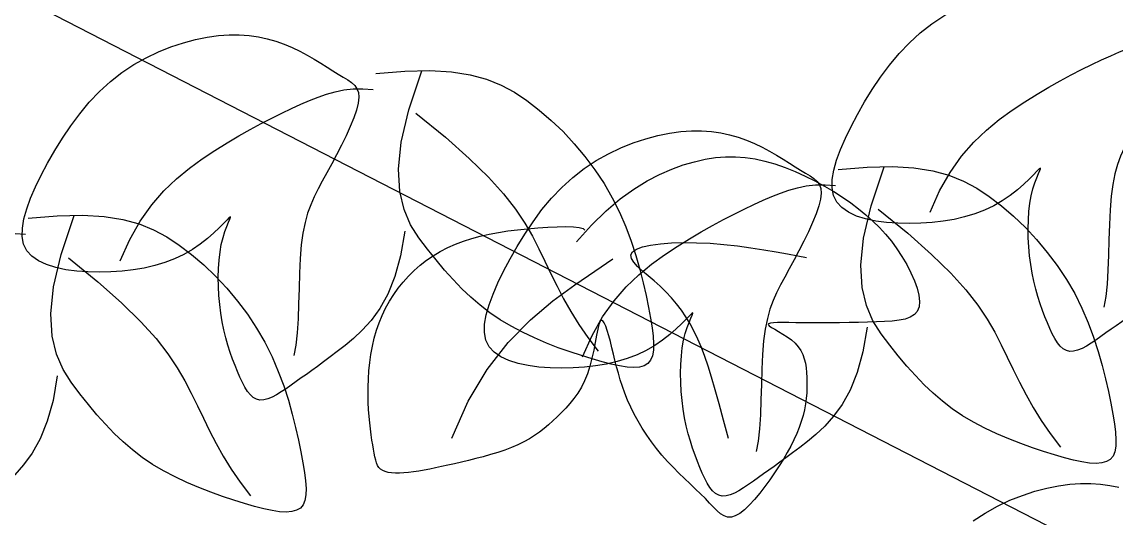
# Model space of a CAD drawing. Extents: x 941299 to 942979, y 2579300 to 2579597.
# Drawn here: x 942789.431 to 942791.653, y 2579508.436 to 2579509.444 of the extents above; entities that cross this region are included whole.
import ezdxf

# ---------------------------------------------------------------- set-up
doc = ezdxf.new("R2010")
doc.units = 0
doc.layers.get('0').update_dxf_attribs({"linetype": 'CONTINUOUS'})
doc.layers.add('LH', color=94, linetype='CONTINUOUS')
doc.layers.add('尺寸标注', color=2, linetype='CONTINUOUS')

# ---------------------------------------------------------------- blocks, each defined once
blk = doc.blocks.new('15')
at = {"layer": 'LH', "color": 38}
for p, q in [((-0.366, 1.7427), (-0.3492, 1.7482)), ((-0.3492, 1.7482), (-0.3328, 1.7525)), ((-0.3328, 1.7525), (-0.3169, 1.7557)), ((-0.3169, 1.7557), (-0.3018, 1.7578)), ((-0.3018, 1.7578), (-0.2873, 1.7588)), ((-0.2873, 1.7588), (-0.2735, 1.7588)), ((-0.2735, 1.7588), (-0.2603, 1.7579)), ((-0.2603, 1.7579), (-0.2477, 1.7562)), ((-0.2477, 1.7562), (-0.2356, 1.7536)), ((-0.2356, 1.7536), (-0.224, 1.7503)), ((-0.224, 1.7503), (-0.2128, 1.7464)), ((-0.3997, 1.7279), (-0.3829, 1.736)), ((-0.3829, 1.736), (-0.366, 1.7427)), ((-0.2128, 1.7464), (-0.202, 1.7418)), ((-0.202, 1.7418), (-0.1916, 1.7368)), ((-0.1916, 1.7368), (-0.1817, 1.7315)), ((-0.4325, 1.7079), (-0.4163, 1.7186)), ((-0.4163, 1.7186), (-0.3997, 1.7279)), ((-0.1817, 1.7315), (-0.1722, 1.726)), ((-0.1722, 1.726), (-0.1632, 1.7206)), ((-0.1632, 1.7206), (-0.1547, 1.7152)), ((-0.448, 1.6958), (-0.4325, 1.7079)), ((-0.1547, 1.7152), (-0.1468, 1.7102)), ((-0.1468, 1.7102), (-0.1395, 1.7057)), ((-0.1395, 1.7057), (-0.1327, 1.7016)), ((-0.0889, 1.7066), (-0.0494, 1.7098)), ((-0.0494, 1.7098), (-0.0154, 1.7104)), ((-0.0442, 1.6574), (-0.0265, 1.7101)), ((-0.0154, 1.7104), (0.0139, 1.7087)), ((0.0139, 1.7087), (0.0392, 1.7048)), ((0.0392, 1.7048), (0.0613, 1.6988)), ((-0.4627, 1.6823), (-0.448, 1.6958)), ((-0.1327, 1.7016), (-0.1267, 1.698)), ((-0.1267, 1.698), (-0.1215, 1.6943)), ((-0.1215, 1.6943), (-0.1173, 1.6904)), ((-0.1173, 1.6904), (-0.1142, 1.6859)), ((0.0613, 1.6988), (0.0809, 1.6908)), ((0.0809, 1.6908), (0.0988, 1.6812)), ((-0.4765, 1.6677), (-0.4627, 1.6823)), ((-0.1784, 1.67), (-0.1668, 1.6746)), ((-0.1668, 1.6746), (-0.1553, 1.6786)), ((-0.1553, 1.6786), (-0.1438, 1.6818)), ((-0.1438, 1.6818), (-0.1319, 1.6842)), ((-0.1319, 1.6842), (-0.1195, 1.6856)), ((-0.1195, 1.6856), (-0.1064, 1.6859)), ((-0.1142, 1.6859), (-0.1122, 1.6807)), ((-0.1116, 1.6743), (-0.1125, 1.6665)), ((-0.1122, 1.6807), (-0.1116, 1.6743)), ((-0.1064, 1.6859), (-0.0923, 1.685)), ((0.0988, 1.6812), (0.1158, 1.6699)), ((-0.4895, 1.6521), (-0.4765, 1.6677)), ((-0.2159, 1.6529), (-0.2028, 1.6591)), ((-0.2028, 1.6591), (-0.1903, 1.6648)), ((-0.1903, 1.6648), (-0.1784, 1.67)), ((-0.1125, 1.6665), (-0.1149, 1.6571)), ((0.1158, 1.6699), (0.1325, 1.6571)), ((-0.5017, 1.6358), (-0.4895, 1.6521)), ((-0.2438, 1.6389), (-0.2296, 1.6462)), ((-0.2296, 1.6462), (-0.2159, 1.6529)), ((-0.1186, 1.6464), (-0.1233, 1.6347)), ((-0.1149, 1.6571), (-0.1186, 1.6464)), ((-0.0543, 1.6134), (-0.0442, 1.6574)), ((-0.0344, 1.6528), (0.0054, 1.6203)), ((0.1325, 1.6571), (0.1488, 1.6431)), ((-0.5129, 1.619), (-0.5017, 1.6358)), ((-0.274, 1.6221), (-0.2586, 1.6308)), ((-0.2586, 1.6308), (-0.2438, 1.6389)), ((-0.1233, 1.6347), (-0.129, 1.6222)), ((0.1488, 1.6431), (0.1647, 1.6278)), ((-0.5233, 1.6021), (-0.5129, 1.619)), ((-0.29, 1.6125), (-0.274, 1.6221)), ((-0.129, 1.6222), (-0.1352, 1.6094)), ((0.0054, 1.6203), (0.0378, 1.5916)), ((0.1647, 1.6278), (0.1799, 1.6115)), ((-0.5329, 1.5853), (-0.5233, 1.6021)), ((-0.3237, 1.5908), (-0.3066, 1.6022)), ((-0.3066, 1.6022), (-0.29, 1.6125)), ((-0.1352, 1.6094), (-0.1417, 1.5965)), ((-0.058, 1.5769), (-0.0543, 1.6134)), ((0.1799, 1.6115), (0.1944, 1.5943)), ((-0.5415, 1.5688), (-0.5329, 1.5853)), ((-0.3411, 1.5782), (-0.3237, 1.5908)), ((-0.1417, 1.5965), (-0.1484, 1.584)), ((0.0378, 1.5916), (0.0637, 1.5661)), ((0.1944, 1.5943), (0.2079, 1.5763)), ((0.3275, 1.5827), (0.3425, 1.5871)), ((0.3425, 1.5871), (0.357, 1.5904)), ((0.357, 1.5904), (0.371, 1.5926)), ((0.371, 1.5926), (0.3846, 1.5937)), ((0.3846, 1.5937), (0.398, 1.5937)), ((0.398, 1.5937), (0.4113, 1.5927)), ((0.4113, 1.5927), (0.4246, 1.5908)), ((0.4246, 1.5908), (0.438, 1.5878)), ((0.438, 1.5878), (0.4515, 1.584)), ((-0.3585, 1.5639), (-0.3411, 1.5782)), ((-0.1549, 1.572), (-0.1611, 1.5608)), ((-0.1484, 1.584), (-0.1549, 1.572)), ((-0.0564, 1.5469), (-0.058, 1.5769)), ((0.2079, 1.5763), (0.2203, 1.5576)), ((0.2784, 1.5611), (0.2954, 1.57)), ((0.2954, 1.57), (0.3118, 1.5771)), ((0.3118, 1.5771), (0.3275, 1.5827)), ((0.4515, 1.584), (0.4652, 1.5792)), ((0.4652, 1.5792), (0.4788, 1.5738)), ((0.4788, 1.5738), (0.4924, 1.5677)), ((-0.8196, 1.5524), (-0.8032, 1.5567)), ((-0.8032, 1.5567), (-0.7874, 1.5599)), ((-0.7874, 1.5599), (-0.7722, 1.562)), ((-0.7722, 1.562), (-0.7578, 1.563)), ((-0.7578, 1.563), (-0.744, 1.563)), ((-0.744, 1.563), (-0.7308, 1.5621)), ((-0.7308, 1.5621), (-0.7181, 1.5604)), ((-0.7181, 1.5604), (-0.706, 1.5578)), ((-0.706, 1.5578), (-0.6944, 1.5545)), ((-0.5492, 1.5529), (-0.5415, 1.5688)), ((-0.3756, 1.5475), (-0.3585, 1.5639)), ((-0.1611, 1.5608), (-0.1668, 1.5502)), ((0.0637, 1.5661), (0.0842, 1.5434)), ((0.2203, 1.5576), (0.2314, 1.5384)), ((0.2607, 1.5501), (0.2784, 1.5611)), ((0.4924, 1.5677), (0.5057, 1.5611)), ((0.5057, 1.5611), (0.5186, 1.554)), ((-0.8533, 1.5402), (-0.8364, 1.5469)), ((-0.8364, 1.5469), (-0.8196, 1.5524)), ((-0.6944, 1.5545), (-0.6832, 1.5506)), ((-0.6832, 1.5506), (-0.6724, 1.546)), ((-0.6724, 1.546), (-0.662, 1.541)), ((-0.662, 1.541), (-0.6521, 1.5357)), ((-0.5559, 1.5377), (-0.5492, 1.5529)), ((-0.392, 1.5286), (-0.3756, 1.5475)), ((-0.1668, 1.5502), (-0.1721, 1.5397)), ((-0.0505, 1.5222), (-0.0564, 1.5469)), ((0.0842, 1.5434), (0.1003, 1.5229)), ((0.2422, 1.5367), (0.2607, 1.5501)), ((0.5186, 1.554), (0.5311, 1.5466)), ((0.5311, 1.5466), (0.5429, 1.539)), ((-0.8867, 1.5228), (-0.8701, 1.5321)), ((-0.8701, 1.5321), (-0.8533, 1.5402)), ((-0.6521, 1.5357), (-0.6426, 1.5302)), ((-0.6426, 1.5302), (-0.6336, 1.5248)), ((-0.5612, 1.5232), (-0.5559, 1.5377)), ((-0.4076, 1.5068), (-0.392, 1.5286)), ((-0.1768, 1.5289), (-0.181, 1.5174)), ((-0.1721, 1.5397), (-0.1768, 1.5289)), ((0.2231, 1.5205), (0.2422, 1.5367)), ((0.2314, 1.5384), (0.2412, 1.5188)), ((0.5429, 1.539), (0.5542, 1.5313)), ((0.5542, 1.5313), (0.5647, 1.5234)), ((-0.9184, 1.5), (-0.9029, 1.5121)), ((-0.9029, 1.5121), (-0.8867, 1.5228)), ((-0.6336, 1.5248), (-0.6252, 1.5194)), ((-0.6252, 1.5194), (-0.6173, 1.5144)), ((-0.6173, 1.5144), (-0.6099, 1.5099)), ((-0.565, 1.5097), (-0.5612, 1.5232)), ((-0.5593, 1.5108), (-0.5198, 1.514)), ((-0.5198, 1.514), (-0.4858, 1.5146)), ((-0.5146, 1.4616), (-0.497, 1.5143)), ((-0.4858, 1.5146), (-0.4565, 1.5129)), ((-0.4565, 1.5129), (-0.4312, 1.509)), ((-0.287, 1.5114), (-0.2901, 1.5083)), ((-0.2855, 1.5125), (-0.287, 1.5114)), ((-0.2863, 1.5093), (-0.2854, 1.5118)), ((-0.2854, 1.5118), (-0.2855, 1.5125)), ((-0.181, 1.5174), (-0.1845, 1.5047)), ((-0.0416, 1.5017), (-0.0505, 1.5222)), ((0.1003, 1.5229), (0.1129, 1.504)), ((0.2034, 1.5013), (0.2231, 1.5205)), ((0.2412, 1.5188), (0.2497, 1.499)), ((0.5647, 1.5234), (0.5747, 1.5153)), ((0.5747, 1.5153), (0.5841, 1.5068)), ((-0.9331, 1.4865), (-0.9184, 1.5)), ((-0.6099, 1.5099), (-0.6032, 1.5059)), ((-0.6032, 1.5059), (-0.5971, 1.5022)), ((-0.5971, 1.5022), (-0.592, 1.4985)), ((-0.592, 1.4985), (-0.5877, 1.4946)), ((-0.5673, 1.4857), (-0.5671, 1.4971)), ((-0.5671, 1.4971), (-0.565, 1.5097)), ((-0.4312, 1.509), (-0.4092, 1.503)), ((-0.4218, 1.4816), (-0.4076, 1.5068)), ((-0.4092, 1.503), (-0.3896, 1.495)), ((-0.3007, 1.4976), (-0.308, 1.4907)), ((-0.2947, 1.5036), (-0.3007, 1.4976)), ((-0.2901, 1.5083), (-0.2947, 1.5036)), ((-0.2929, 1.4926), (-0.2904, 1.4995)), ((-0.2904, 1.4995), (-0.2881, 1.5051)), ((-0.2881, 1.5051), (-0.2863, 1.5093)), ((-0.1845, 1.5047), (-0.1874, 1.4905)), ((-0.0307, 1.4842), (-0.0416, 1.5017)), ((0.1032, 1.4949), (0.1167, 1.4963)), ((0.1129, 1.504), (0.1232, 1.4863)), ((0.1167, 1.4963), (0.1304, 1.4975)), ((0.1304, 1.4975), (0.144, 1.4985)), ((0.144, 1.4985), (0.1569, 1.4991)), ((0.1569, 1.4991), (0.1687, 1.4993)), ((0.1687, 1.4993), (0.1788, 1.499)), ((0.1788, 1.499), (0.1867, 1.4981)), ((0.1829, 1.4786), (0.2034, 1.5013)), ((0.1867, 1.4981), (0.192, 1.4967)), ((0.192, 1.4967), (0.1942, 1.4945)), ((0.2497, 1.499), (0.2571, 1.4793)), ((0.5841, 1.5068), (0.5929, 1.4981)), ((0.5929, 1.4981), (0.6012, 1.4889)), ((-0.947, 1.4719), (-0.9331, 1.4865)), ((-0.6372, 1.4788), (-0.6258, 1.4828)), ((-0.6258, 1.4828), (-0.6142, 1.486)), ((-0.6142, 1.486), (-0.6024, 1.4884)), ((-0.6024, 1.4884), (-0.59, 1.4898)), ((-0.59, 1.4898), (-0.5768, 1.4901)), ((-0.5877, 1.4946), (-0.5846, 1.4901)), ((-0.5846, 1.4901), (-0.5827, 1.4849)), ((-0.5827, 1.4849), (-0.5821, 1.4785)), ((-0.5768, 1.4901), (-0.5627, 1.4892)), ((-0.5654, 1.4755), (-0.5673, 1.4857)), ((-0.4346, 1.4528), (-0.4218, 1.4816)), ((-0.3896, 1.495), (-0.3716, 1.4854)), ((-0.3716, 1.4854), (-0.3547, 1.4741)), ((-0.3166, 1.4832), (-0.3263, 1.4756)), ((-0.308, 1.4907), (-0.3166, 1.4832)), ((-0.2978, 1.4752), (-0.2955, 1.4844)), ((-0.2955, 1.4844), (-0.2929, 1.4926)), ((-0.1874, 1.4905), (-0.1896, 1.4744)), ((-0.0495, 1.493), (-0.0552, 1.4596)), ((-0.0189, 1.4687), (-0.0307, 1.4842)), ((0.0298, 1.4797), (0.0411, 1.4833)), ((0.0411, 1.4833), (0.0527, 1.4864)), ((0.0527, 1.4864), (0.0648, 1.489)), ((0.0648, 1.489), (0.0772, 1.4913)), ((0.0772, 1.4913), (0.09, 1.4933)), ((0.09, 1.4933), (0.1032, 1.4949)), ((0.1232, 1.4863), (0.132, 1.4693)), ((0.6012, 1.4889), (0.6091, 1.4793)), ((-0.96, 1.4563), (-0.947, 1.4719)), ((-0.6733, 1.4633), (-0.6608, 1.469)), ((-0.6608, 1.469), (-0.6488, 1.4742)), ((-0.6488, 1.4742), (-0.6372, 1.4788)), ((-0.5829, 1.4707), (-0.5853, 1.4613)), ((-0.5821, 1.4785), (-0.5829, 1.4707)), ((-0.5611, 1.4665), (-0.5654, 1.4755)), ((-0.5543, 1.459), (-0.5611, 1.4665)), ((-0.3547, 1.4741), (-0.338, 1.4613)), ((-0.337, 1.4682), (-0.3486, 1.4614)), ((-0.3263, 1.4756), (-0.337, 1.4682)), ((-0.2996, 1.465), (-0.2978, 1.4752)), ((-0.1896, 1.4744), (-0.191, 1.4561)), ((-0.0072, 1.4541), (-0.0189, 1.4687)), ((-0.0014, 1.4656), (0.0086, 1.4709)), ((0.0086, 1.4709), (0.019, 1.4756)), ((0.019, 1.4756), (0.0298, 1.4797)), ((0.132, 1.4693), (0.1402, 1.4524)), ((0.2571, 1.4793), (0.2633, 1.4599)), ((0.2586, 1.4651), (0.264, 1.4687)), ((0.264, 1.4687), (0.2723, 1.4717)), ((0.2723, 1.4717), (0.2832, 1.4741)), ((0.2832, 1.4741), (0.2964, 1.4759)), ((0.2964, 1.4759), (0.3114, 1.4771)), ((0.3114, 1.4771), (0.3279, 1.4776)), ((0.3279, 1.4776), (0.3454, 1.4774)), ((0.3454, 1.4774), (0.3637, 1.4766)), ((0.3637, 1.4766), (0.3822, 1.4751)), ((0.3822, 1.4751), (0.4008, 1.4731)), ((0.4008, 1.4731), (0.419, 1.4707)), ((0.419, 1.4707), (0.4366, 1.468)), ((0.4366, 1.468), (0.4532, 1.4652)), ((0.6091, 1.4793), (0.6165, 1.4692)), ((0.6165, 1.4692), (0.6234, 1.4586)), ((-0.9721, 1.44), (-0.96, 1.4563)), ((-0.7, 1.4504), (-0.6863, 1.4571)), ((-0.6863, 1.4571), (-0.6733, 1.4633)), ((-0.5853, 1.4613), (-0.589, 1.4506)), ((-0.5453, 1.4527), (-0.5543, 1.459)), ((-0.5344, 1.4477), (-0.5453, 1.4527)), ((-0.5248, 1.4176), (-0.5146, 1.4616)), ((-0.5048, 1.457), (-0.465, 1.4245)), ((-0.361, 1.4555), (-0.3742, 1.4505)), ((-0.3486, 1.4614), (-0.361, 1.4555)), ((-0.338, 1.4613), (-0.3216, 1.4473)), ((-0.3017, 1.4425), (-0.3009, 1.454)), ((-0.3009, 1.454), (-0.2996, 1.465)), ((-0.191, 1.4561), (-0.192, 1.4362)), ((-0.0552, 1.4596), (-0.063, 1.4315)), ((-0.0287, 1.4468), (-0.02, 1.4536)), ((-0.02, 1.4536), (-0.0109, 1.4598)), ((-0.0109, 1.4598), (-0.0014, 1.4656)), ((0.0043, 1.4404), (-0.0072, 1.4541)), ((0.1402, 1.4524), (0.1484, 1.4355)), ((0.2079, 1.439), (0.2322, 1.4554)), ((0.2565, 1.4609), (0.2586, 1.4651)), ((0.2573, 1.4562), (0.2565, 1.4609)), ((0.2605, 1.4509), (0.2573, 1.4562)), ((0.2633, 1.4599), (0.2687, 1.441)), ((0.4532, 1.4652), (0.4686, 1.4624)), ((0.4686, 1.4624), (0.4824, 1.4598)), ((0.4824, 1.4598), (0.4943, 1.4575)), ((0.6234, 1.4586), (0.6299, 1.4477)), ((-0.9834, 1.4232), (-0.9721, 1.44)), ((-0.7291, 1.435), (-0.7142, 1.4431)), ((-0.7142, 1.4431), (-0.7, 1.4504)), ((-0.5938, 1.4389), (-0.5994, 1.4264)), ((-0.589, 1.4506), (-0.5938, 1.4389)), ((-0.522, 1.4438), (-0.5344, 1.4477)), ((-0.5083, 1.4409), (-0.522, 1.4438)), ((-0.4936, 1.439), (-0.5083, 1.4409)), ((-0.4784, 1.4379), (-0.4936, 1.439)), ((-0.4629, 1.4376), (-0.4784, 1.4379)), ((-0.4474, 1.4379), (-0.4629, 1.4376)), ((-0.4321, 1.4389), (-0.4474, 1.4379)), ((-0.417, 1.4406), (-0.4321, 1.4389)), ((-0.4023, 1.4431), (-0.417, 1.4406)), ((-0.388, 1.4464), (-0.4023, 1.4431)), ((-0.3742, 1.4505), (-0.388, 1.4464)), ((-0.3216, 1.4473), (-0.3058, 1.432)), ((-0.302, 1.4305), (-0.3017, 1.4425)), ((-0.0445, 1.432), (-0.0368, 1.4396)), ((-0.0368, 1.4396), (-0.0287, 1.4468)), ((0.0159, 1.4274), (0.0043, 1.4404)), ((0.1805, 1.4204), (0.2079, 1.439)), ((0.2657, 1.4452), (0.2605, 1.4509)), ((0.2723, 1.4391), (0.2657, 1.4452)), ((0.2687, 1.441), (0.2732, 1.4229)), ((0.2799, 1.4325), (0.2723, 1.4391)), ((0.6299, 1.4477), (0.6355, 1.4368)), ((0.6355, 1.4368), (0.6403, 1.426)), ((-0.9938, 1.4063), (-0.9834, 1.4232)), ((-0.7605, 1.4167), (-0.7445, 1.4263)), ((-0.7445, 1.4263), (-0.7291, 1.435)), ((-0.5994, 1.4264), (-0.6056, 1.4136)), ((-0.465, 1.4245), (-0.4327, 1.3958)), ((-0.3058, 1.432), (-0.2905, 1.4157)), ((-0.3018, 1.4183), (-0.302, 1.4305)), ((-0.192, 1.4362), (-0.1926, 1.4154)), ((-0.063, 1.4315), (-0.0726, 1.4079)), ((-0.0584, 1.4157), (-0.0517, 1.4241)), ((-0.0517, 1.4241), (-0.0445, 1.432)), ((0.0277, 1.4151), (0.0159, 1.4274)), ((0.1484, 1.4355), (0.1567, 1.4185)), ((0.2732, 1.4229), (0.277, 1.4058)), ((0.288, 1.4256), (0.2799, 1.4325)), ((0.2962, 1.4184), (0.288, 1.4256)), ((0.6403, 1.426), (0.6439, 1.4158)), ((-0.7771, 1.4064), (-0.7605, 1.4167)), ((-0.6056, 1.4136), (-0.6122, 1.4007)), ((-0.5285, 1.3811), (-0.5248, 1.4176)), ((-0.3011, 1.406), (-0.3018, 1.4183)), ((-0.2905, 1.4157), (-0.2761, 1.3985)), ((-0.1926, 1.4154), (-0.1932, 1.3945)), ((-0.0726, 1.4079), (-0.0834, 1.3884)), ((-0.0702, 1.3981), (-0.0645, 1.4071)), ((-0.0645, 1.4071), (-0.0584, 1.4157)), ((0.0398, 1.4036), (0.0277, 1.4151)), ((0.151, 1.3986), (0.1805, 1.4204)), ((0.1567, 1.4185), (0.1655, 1.4015)), ((0.304, 1.4108), (0.2962, 1.4184)), ((0.3114, 1.403), (0.304, 1.4108)), ((0.6439, 1.4158), (0.6463, 1.4063)), ((-1.0033, 1.3895), (-0.9938, 1.4063)), ((-0.8116, 1.3824), (-0.7942, 1.395)), ((-0.7942, 1.395), (-0.7771, 1.4064)), ((-0.6122, 1.4007), (-0.6188, 1.3882)), ((-0.4327, 1.3958), (-0.4067, 1.3703)), ((-0.3, 1.3938), (-0.3011, 1.406)), ((-0.2985, 1.3819), (-0.3, 1.3938)), ((-0.2761, 1.3985), (-0.2626, 1.3805)), ((-0.1932, 1.3945), (-0.194, 1.3742)), ((-0.0754, 1.3887), (-0.0702, 1.3981)), ((0.0524, 1.3927), (0.0398, 1.4036)), ((0.0656, 1.3826), (0.0524, 1.3927)), ((0.1206, 1.3729), (0.151, 1.3986)), ((0.1655, 1.4015), (0.1752, 1.3842)), ((0.277, 1.4058), (0.2803, 1.3899)), ((0.3183, 1.3947), (0.3114, 1.403)), ((0.3249, 1.3861), (0.3183, 1.3947)), ((0.6463, 1.4063), (0.6473, 1.3977)), ((0.6473, 1.3977), (0.6466, 1.3904)), ((-1.012, 1.373), (-1.0033, 1.3895)), ((-0.829, 1.3681), (-0.8116, 1.3824)), ((-0.6188, 1.3882), (-0.6254, 1.3762)), ((-0.5268, 1.3511), (-0.5285, 1.3811)), ((-0.2965, 1.3704), (-0.2985, 1.3819)), ((-0.2626, 1.3805), (-0.2502, 1.3618)), ((-0.0834, 1.3884), (-0.095, 1.3723)), ((-0.0842, 1.3691), (-0.08, 1.379)), ((-0.08, 1.379), (-0.0754, 1.3887)), ((0.0796, 1.3731), (0.0656, 1.3826)), ((0.1752, 1.3842), (0.186, 1.3667)), ((0.2803, 1.3899), (0.283, 1.3754)), ((0.331, 1.377), (0.3249, 1.3861)), ((0.6402, 1.38), (0.6346, 1.3766)), ((0.6442, 1.3845), (0.6402, 1.38)), ((0.6466, 1.3904), (0.6442, 1.3845)), ((-1.0197, 1.3571), (-1.012, 1.373)), ((-0.846, 1.3517), (-0.829, 1.3681)), ((-0.6315, 1.365), (-0.6373, 1.3544)), ((-0.6254, 1.3762), (-0.6315, 1.365)), ((-0.4067, 1.3703), (-0.3862, 1.3476)), ((-0.2942, 1.3593), (-0.2965, 1.3704)), ((-0.194, 1.3742), (-0.1952, 1.3553)), ((-0.095, 1.3723), (-0.107, 1.359)), ((-0.0878, 1.3588), (-0.0842, 1.3691)), ((0.0945, 1.3643), (0.0796, 1.3731)), ((0.0906, 1.3423), (0.1206, 1.3729)), ((0.11, 1.3561), (0.0945, 1.3643)), ((0.186, 1.3667), (0.1982, 1.3489)), ((0.2133, 1.3668), (0.2117, 1.3603)), ((0.2149, 1.371), (0.2133, 1.3668)), ((0.2167, 1.3726), (0.2149, 1.371)), ((0.2186, 1.3718), (0.2167, 1.3726)), ((0.2205, 1.3689), (0.2186, 1.3718)), ((0.2225, 1.3644), (0.2205, 1.3689)), ((0.2246, 1.3584), (0.2225, 1.3644)), ((0.283, 1.3754), (0.2852, 1.3623)), ((0.3368, 1.3675), (0.331, 1.377)), ((0.3422, 1.3574), (0.3368, 1.3675)), ((0.443, 1.3678), (0.4425, 1.3666)), ((0.4425, 1.3666), (0.4439, 1.3649)), ((0.4453, 1.3687), (0.443, 1.3678)), ((0.4439, 1.3649), (0.4469, 1.3628)), ((0.4494, 1.3691), (0.4453, 1.3687)), ((0.4469, 1.3628), (0.4512, 1.3602)), ((0.4551, 1.3693), (0.4494, 1.3691)), ((0.4621, 1.3693), (0.4551, 1.3693)), ((0.4705, 1.3692), (0.4621, 1.3693)), ((0.48, 1.369), (0.4705, 1.3692)), ((0.4905, 1.3689), (0.48, 1.369)), ((0.5018, 1.3688), (0.4905, 1.3689)), ((0.5138, 1.3688), (0.5018, 1.3688)), ((0.5263, 1.3689), (0.5138, 1.3688)), ((0.5391, 1.369), (0.5263, 1.3689)), ((0.5519, 1.3692), (0.5391, 1.369)), ((0.5646, 1.3695), (0.5519, 1.3692)), ((0.5769, 1.3698), (0.5646, 1.3695)), ((0.5888, 1.3702), (0.5769, 1.3698)), ((0.5999, 1.3707), (0.5888, 1.3702)), ((0.6102, 1.3714), (0.5999, 1.3707)), ((0.6195, 1.3724), (0.6102, 1.3714)), ((0.6277, 1.3741), (0.6195, 1.3724)), ((0.6346, 1.3766), (0.6277, 1.3741)), ((-1.0263, 1.3419), (-1.0197, 1.3571)), ((-0.8625, 1.3328), (-0.846, 1.3517)), ((-0.6373, 1.3544), (-0.6425, 1.3439)), ((-0.521, 1.3264), (-0.5268, 1.3511)), ((-0.2916, 1.3487), (-0.2942, 1.3593)), ((-0.2888, 1.3386), (-0.2916, 1.3487)), ((-0.2502, 1.3618), (-0.239, 1.3426)), ((-0.1952, 1.3553), (-0.197, 1.3385)), ((-0.1189, 1.3479), (-0.1303, 1.3384)), ((-0.107, 1.359), (-0.1189, 1.3479)), ((-0.0933, 1.3373), (-0.0908, 1.3482)), ((-0.0908, 1.3482), (-0.0878, 1.3588)), ((0.126, 1.3485), (0.11, 1.3561)), ((0.1422, 1.3416), (0.126, 1.3485)), ((0.1982, 1.3489), (0.2121, 1.3307)), ((0.21, 1.3521), (0.2082, 1.3425)), ((0.2117, 1.3603), (0.21, 1.3521)), ((0.2267, 1.3513), (0.2246, 1.3584)), ((0.2288, 1.3435), (0.2267, 1.3513)), ((0.2852, 1.3623), (0.2866, 1.3507)), ((0.2866, 1.3507), (0.2873, 1.3405)), ((0.3473, 1.3469), (0.3422, 1.3574)), ((0.4512, 1.3602), (0.4564, 1.3572)), ((0.4564, 1.3572), (0.4621, 1.3537)), ((0.4621, 1.3537), (0.468, 1.3499)), ((0.468, 1.3499), (0.4737, 1.3458)), ((-1.0316, 1.3274), (-1.0263, 1.3419)), ((-0.6472, 1.3331), (-0.6514, 1.3216)), ((-0.6425, 1.3439), (-0.6472, 1.3331)), ((-0.3862, 1.3476), (-0.3701, 1.3271)), ((-0.2857, 1.329), (-0.2888, 1.3386)), ((-0.239, 1.3426), (-0.2292, 1.323)), ((-0.197, 1.3385), (-0.1996, 1.3245)), ((-0.1303, 1.3384), (-0.1408, 1.3301)), ((-0.0954, 1.3262), (-0.0933, 1.3373)), ((0.0621, 1.3059), (0.0906, 1.3423)), ((0.1583, 1.3353), (0.1422, 1.3416)), ((0.1742, 1.3296), (0.1583, 1.3353)), ((0.2082, 1.3425), (0.2062, 1.3321)), ((0.2309, 1.3352), (0.2288, 1.3435)), ((0.2329, 1.3267), (0.2309, 1.3352)), ((0.2873, 1.3405), (0.2871, 1.3318)), ((0.352, 1.3356), (0.3473, 1.3469)), ((0.3565, 1.3235), (0.352, 1.3356)), ((0.4737, 1.3458), (0.4788, 1.3413)), ((0.4788, 1.3413), (0.4831, 1.3364)), ((0.4831, 1.3364), (0.4865, 1.3313)), ((-1.0355, 1.3139), (-1.0316, 1.3274)), ((-0.878, 1.311), (-0.8625, 1.3328)), ((-0.6514, 1.3216), (-0.6549, 1.3089)), ((-0.512, 1.3059), (-0.521, 1.3264)), ((-0.3701, 1.3271), (-0.3575, 1.3082)), ((-0.2825, 1.3198), (-0.2857, 1.329)), ((-0.2792, 1.3111), (-0.2825, 1.3198)), ((-0.2292, 1.323), (-0.2207, 1.3032)), ((-0.1504, 1.3227), (-0.1594, 1.316)), ((-0.1408, 1.3301), (-0.1504, 1.3227)), ((-0.0969, 1.3151), (-0.0954, 1.3262)), ((0.1895, 1.3245), (0.1742, 1.3296)), ((0.204, 1.32), (0.1895, 1.3245)), ((0.2038, 1.3212), (0.201, 1.3103)), ((0.2062, 1.3321), (0.2038, 1.3212)), ((0.2175, 1.3161), (0.204, 1.32)), ((0.235, 1.3182), (0.2329, 1.3267)), ((0.2372, 1.3095), (0.235, 1.3182)), ((0.2833, 1.3185), (0.2796, 1.314)), ((0.2858, 1.3244), (0.2833, 1.3185)), ((0.2871, 1.3318), (0.2858, 1.3244)), ((0.3611, 1.3101), (0.3565, 1.3235)), ((0.4865, 1.3313), (0.4892, 1.3259)), ((0.4892, 1.3259), (0.4912, 1.3202)), ((0.4912, 1.3202), (0.4927, 1.3142)), ((-1.0376, 1.3013), (-1.0355, 1.3139)), ((-0.8923, 1.2858), (-0.878, 1.311)), ((-0.7651, 1.3078), (-0.7711, 1.3018)), ((-0.7605, 1.3125), (-0.7651, 1.3078)), ((-0.7634, 1.2968), (-0.7608, 1.3037)), ((-0.7608, 1.3037), (-0.7585, 1.3093)), ((-0.7574, 1.3156), (-0.7605, 1.3125)), ((-0.7585, 1.3093), (-0.7567, 1.3135)), ((-0.7559, 1.3167), (-0.7574, 1.3156)), ((-0.7567, 1.3135), (-0.7558, 1.316)), ((-0.7558, 1.316), (-0.7559, 1.3167)), ((-0.6549, 1.3089), (-0.6578, 1.2947)), ((-0.5011, 1.2884), (-0.512, 1.3059)), ((-0.3575, 1.3082), (-0.3473, 1.2905)), ((-0.2759, 1.3029), (-0.2792, 1.3111)), ((-0.1754, 1.3044), (-0.1827, 1.2992)), ((-0.1676, 1.31), (-0.1754, 1.3044)), ((-0.1594, 1.316), (-0.1676, 1.31)), ((-0.0988, 1.2929), (-0.098, 1.3039)), ((-0.098, 1.3039), (-0.0969, 1.3151)), ((0.0362, 1.263), (0.0621, 1.3059)), ((0.201, 1.3103), (0.1977, 1.2999)), ((0.2299, 1.3129), (0.2175, 1.3161)), ((0.2413, 1.3105), (0.2299, 1.3129)), ((0.2396, 1.3007), (0.2372, 1.3095)), ((0.2514, 1.309), (0.2413, 1.3105)), ((0.2604, 1.3085), (0.2514, 1.309)), ((0.2681, 1.3091), (0.2604, 1.3085)), ((0.2745, 1.3109), (0.2681, 1.3091)), ((0.2796, 1.314), (0.2745, 1.3109)), ((0.3657, 1.2952), (0.3611, 1.3101)), ((0.4927, 1.3142), (0.4937, 1.308)), ((0.4937, 1.308), (0.4944, 1.3016)), ((-1.0378, 1.2899), (-1.0376, 1.3013)), ((-1.0358, 1.2797), (-1.0378, 1.2899)), ((-0.7784, 1.2949), (-0.787, 1.2874)), ((-0.7711, 1.3018), (-0.7784, 1.2949)), ((-0.7683, 1.2794), (-0.766, 1.2886)), ((-0.766, 1.2886), (-0.7634, 1.2968)), ((-0.6578, 1.2947), (-0.66, 1.2786)), ((-0.52, 1.2972), (-0.5256, 1.2638)), ((-0.3473, 1.2905), (-0.3385, 1.2735)), ((-0.2726, 1.2952), (-0.2759, 1.3029)), ((-0.2693, 1.2881), (-0.2726, 1.2952)), ((-0.2207, 1.3032), (-0.2134, 1.2835)), ((-0.1967, 1.2894), (-0.2035, 1.2846)), ((-0.1898, 1.2943), (-0.1967, 1.2894)), ((-0.1827, 1.2992), (-0.1898, 1.2943)), ((-0.0991, 1.282), (-0.0988, 1.2929)), ((0.1939, 1.2904), (0.1895, 1.2817)), ((0.1977, 1.2999), (0.1939, 1.2904)), ((0.2422, 1.2917), (0.2396, 1.3007)), ((0.2451, 1.2827), (0.2422, 1.2917)), ((0.3706, 1.2782), (0.3657, 1.2952)), ((0.4944, 1.3016), (0.4947, 1.295)), ((0.4947, 1.295), (0.4949, 1.2882)), ((-1.0315, 1.2707), (-1.0358, 1.2797)), ((-0.905, 1.257), (-0.8923, 1.2858)), ((-0.7967, 1.2798), (-0.8074, 1.2724)), ((-0.787, 1.2874), (-0.7967, 1.2798)), ((-0.7701, 1.2692), (-0.7683, 1.2794)), ((-0.66, 1.2786), (-0.6615, 1.2603)), ((-0.4894, 1.2729), (-0.5011, 1.2884)), ((-0.2659, 1.2817), (-0.2693, 1.2881)), ((-0.2623, 1.2761), (-0.2659, 1.2817)), ((-0.2585, 1.2715), (-0.2623, 1.2761)), ((-0.2167, 1.2754), (-0.223, 1.2715)), ((-0.2102, 1.2798), (-0.2167, 1.2754)), ((-0.2134, 1.2835), (-0.2071, 1.2641)), ((-0.2035, 1.2846), (-0.2102, 1.2798)), ((-0.0992, 1.2714), (-0.0991, 1.282)), ((0.1847, 1.2737), (0.1795, 1.2664)), ((0.1895, 1.2817), (0.1847, 1.2737)), ((0.2484, 1.2735), (0.2451, 1.2827)), ((0.3759, 1.2591), (0.3706, 1.2782)), ((0.4945, 1.274), (0.4938, 1.2666)), ((0.4948, 1.2812), (0.4945, 1.274)), ((0.4949, 1.2882), (0.4948, 1.2812)), ((-1.0247, 1.2632), (-1.0315, 1.2707)), ((-1.0158, 1.2569), (-1.0247, 1.2632)), ((-0.8314, 1.2597), (-0.8446, 1.2547)), ((-0.819, 1.2656), (-0.8314, 1.2597)), ((-0.8074, 1.2724), (-0.819, 1.2656)), ((-0.7714, 1.2582), (-0.7701, 1.2692)), ((-0.6615, 1.2603), (-0.6624, 1.2404)), ((-0.5256, 1.2638), (-0.5335, 1.2357)), ((-0.4777, 1.2583), (-0.4894, 1.2729)), ((-0.3385, 1.2735), (-0.3302, 1.2566)), ((-0.2545, 1.2679), (-0.2585, 1.2715)), ((-0.2502, 1.2655), (-0.2545, 1.2679)), ((-0.2455, 1.2643), (-0.2502, 1.2655)), ((-0.2404, 1.2645), (-0.2455, 1.2643)), ((-0.235, 1.2659), (-0.2404, 1.2645)), ((-0.2291, 1.2683), (-0.235, 1.2659)), ((-0.223, 1.2715), (-0.2291, 1.2683)), ((-0.2071, 1.2641), (-0.2018, 1.2452)), ((-0.0989, 1.2612), (-0.0992, 1.2714)), ((-0.0985, 1.2514), (-0.0989, 1.2612)), ((0.0142, 1.2126), (0.0362, 1.263)), ((0.1741, 1.2597), (0.1684, 1.2534)), ((0.1795, 1.2664), (0.1741, 1.2597)), ((0.2521, 1.2642), (0.2484, 1.2735)), ((0.2563, 1.2547), (0.2521, 1.2642)), ((0.3818, 1.2372), (0.3759, 1.2591)), ((0.4928, 1.2591), (0.4914, 1.2513)), ((0.4938, 1.2666), (0.4928, 1.2591)), ((-1.0049, 1.2519), (-1.0158, 1.2569)), ((-0.9924, 1.248), (-1.0049, 1.2519)), ((-0.9787, 1.2451), (-0.9924, 1.248)), ((-0.9641, 1.2432), (-0.9787, 1.2451)), ((-0.8875, 1.2448), (-0.9025, 1.2431)), ((-0.8727, 1.2473), (-0.8875, 1.2448)), ((-0.8584, 1.2506), (-0.8727, 1.2473)), ((-0.8446, 1.2547), (-0.8584, 1.2506)), ((-0.7724, 1.2347), (-0.7721, 1.2467)), ((-0.7721, 1.2467), (-0.7714, 1.2582)), ((-0.4661, 1.2446), (-0.4777, 1.2583)), ((-0.4545, 1.2316), (-0.4661, 1.2446)), ((-0.3302, 1.2566), (-0.3221, 1.2397)), ((-0.2018, 1.2452), (-0.1972, 1.2271)), ((-0.0978, 1.2422), (-0.0985, 1.2514)), ((0.1626, 1.2474), (0.1568, 1.2418)), ((0.1684, 1.2534), (0.1626, 1.2474)), ((0.2611, 1.2452), (0.2563, 1.2547)), ((0.2663, 1.2357), (0.2611, 1.2452)), ((0.4914, 1.2513), (0.4895, 1.2435)), ((-0.9489, 1.2421), (-0.9641, 1.2432)), ((-0.9334, 1.2418), (-0.9489, 1.2421)), ((-0.9179, 1.2421), (-0.9334, 1.2418)), ((-0.9025, 1.2431), (-0.9179, 1.2421)), ((-0.7722, 1.2225), (-0.7724, 1.2347)), ((-0.6624, 1.2404), (-0.6631, 1.2196)), ((-0.5335, 1.2357), (-0.543, 1.2121)), ((-0.4427, 1.2193), (-0.4545, 1.2316)), ((-0.3221, 1.2397), (-0.3137, 1.2227)), ((-0.0969, 1.2334), (-0.0978, 1.2422)), ((-0.096, 1.2252), (-0.0969, 1.2334)), ((0.145, 1.231), (0.139, 1.2259)), ((0.1509, 1.2363), (0.145, 1.231)), ((0.1568, 1.2418), (0.1509, 1.2363)), ((0.2719, 1.2262), (0.2663, 1.2357)), ((0.3885, 1.2125), (0.3818, 1.2372)), ((0.4872, 1.2355), (0.4844, 1.2273)), ((0.4895, 1.2435), (0.4872, 1.2355)), ((-0.7716, 1.2102), (-0.7722, 1.2225)), ((-0.6631, 1.2196), (-0.6637, 1.1987)), ((-0.4306, 1.2078), (-0.4427, 1.2193)), ((-0.3137, 1.2227), (-0.3049, 1.2057)), ((-0.1972, 1.2271), (-0.1934, 1.21)), ((-0.0949, 1.2175), (-0.096, 1.2252)), ((-0.0939, 1.2103), (-0.0949, 1.2175)), ((0.1261, 1.2163), (0.1191, 1.2119)), ((0.1327, 1.221), (0.1261, 1.2163)), ((0.139, 1.2259), (0.1327, 1.221)), ((0.278, 1.2168), (0.2719, 1.2262)), ((0.2844, 1.2076), (0.278, 1.2168)), ((0.481, 1.219), (0.4772, 1.2106)), ((0.4844, 1.2273), (0.481, 1.219)), ((-0.7705, 1.198), (-0.7716, 1.2102)), ((-0.543, 1.2121), (-0.5538, 1.1926)), ((-0.418, 1.1969), (-0.4306, 1.2078)), ((-0.3049, 1.2057), (-0.2953, 1.1884)), ((-0.1934, 1.21), (-0.1902, 1.1941)), ((-0.0928, 1.2037), (-0.0939, 1.2103)), ((-0.0918, 1.1977), (-0.0928, 1.2037)), ((0.0951, 1.2001), (0.0859, 1.1966)), ((0.1037, 1.2037), (0.0951, 1.2001)), ((0.1117, 1.2077), (0.1037, 1.2037)), ((0.1191, 1.2119), (0.1117, 1.2077)), ((0.2912, 1.1986), (0.2844, 1.2076)), ((0.4729, 1.202), (0.4681, 1.1932)), ((0.4772, 1.2106), (0.4729, 1.202)), ((-0.7689, 1.1861), (-0.7705, 1.198)), ((-0.767, 1.1746), (-0.7689, 1.1861)), ((-0.6637, 1.1987), (-0.6644, 1.1784)), ((-0.5538, 1.1926), (-0.5654, 1.1765)), ((-0.4048, 1.1868), (-0.418, 1.1969)), ((-0.3908, 1.1773), (-0.4048, 1.1868)), ((-0.2953, 1.1884), (-0.2845, 1.1709)), ((-0.1902, 1.1941), (-0.1874, 1.1796)), ((-0.0909, 1.1923), (-0.0918, 1.1977)), ((-0.0899, 1.1874), (-0.0909, 1.1923)), ((-0.0889, 1.183), (-0.0899, 1.1874)), ((0.0466, 1.1851), (0.0368, 1.1827)), ((0.0566, 1.1877), (0.0466, 1.1851)), ((0.0665, 1.1905), (0.0566, 1.1877)), ((0.0764, 1.1935), (0.0665, 1.1905)), ((0.0859, 1.1966), (0.0764, 1.1935)), ((0.2984, 1.1898), (0.2912, 1.1986)), ((0.3059, 1.1814), (0.2984, 1.1898)), ((0.4681, 1.1932), (0.4629, 1.1843)), ((-0.7647, 1.1635), (-0.767, 1.1746)), ((-0.6644, 1.1784), (-0.6656, 1.1595)), ((-0.5654, 1.1765), (-0.5774, 1.1632)), ((-0.376, 1.1685), (-0.3908, 1.1773)), ((-0.2845, 1.1709), (-0.2723, 1.1531)), ((-0.1874, 1.1796), (-0.1853, 1.1665)), ((-0.0877, 1.1792), (-0.0889, 1.183)), ((-0.0863, 1.1759), (-0.0877, 1.1792)), ((-0.0845, 1.1731), (-0.0863, 1.1759)), ((-0.0822, 1.1708), (-0.0845, 1.1731)), ((-0.0794, 1.1689), (-0.0822, 1.1708)), ((-0.0158, 1.1709), (-0.0234, 1.1694)), ((-0.0079, 1.1725), (-0.0158, 1.1709)), ((0.0004, 1.1742), (-0.0079, 1.1725)), ((0.0089, 1.1761), (0.0004, 1.1742)), ((0.0179, 1.1782), (0.0089, 1.1761)), ((0.0271, 1.1804), (0.0179, 1.1782)), ((0.0368, 1.1827), (0.0271, 1.1804)), ((0.3136, 1.1733), (0.3059, 1.1814)), ((0.3214, 1.1655), (0.3136, 1.1733)), ((0.4572, 1.1752), (0.4511, 1.1659)), ((0.4629, 1.1843), (0.4572, 1.1752)), ((-0.7621, 1.1529), (-0.7647, 1.1635)), ((-0.6656, 1.1595), (-0.6674, 1.1427)), ((-0.5774, 1.1632), (-0.5893, 1.1521)), ((-0.3604, 1.1603), (-0.376, 1.1685)), ((-0.3444, 1.1527), (-0.3604, 1.1603)), ((-0.1853, 1.1665), (-0.1838, 1.1549)), ((-0.0759, 1.1675), (-0.0794, 1.1689)), ((-0.0719, 1.1664), (-0.0759, 1.1675)), ((-0.0673, 1.1658), (-0.0719, 1.1664)), ((-0.0622, 1.1654), (-0.0673, 1.1658)), ((-0.0567, 1.1655), (-0.0622, 1.1654)), ((-0.0507, 1.1658), (-0.0567, 1.1655)), ((-0.0444, 1.1664), (-0.0507, 1.1658)), ((-0.0377, 1.1672), (-0.0444, 1.1664)), ((-0.0307, 1.1682), (-0.0377, 1.1672)), ((-0.0234, 1.1694), (-0.0307, 1.1682)), ((0.3291, 1.158), (0.3214, 1.1655)), ((0.3367, 1.1508), (0.3291, 1.158)), ((0.4446, 1.1565), (0.4378, 1.1472)), ((0.4511, 1.1659), (0.4446, 1.1565)), ((-0.7592, 1.1428), (-0.7621, 1.1529)), ((-0.7561, 1.1332), (-0.7592, 1.1428)), ((-0.6674, 1.1427), (-0.6701, 1.1287)), ((-0.6007, 1.1426), (-0.6112, 1.1343)), ((-0.5893, 1.1521), (-0.6007, 1.1426)), ((-0.3283, 1.1458), (-0.3444, 1.1527)), ((-0.3121, 1.1395), (-0.3283, 1.1458)), ((-0.2723, 1.1531), (-0.2584, 1.1349)), ((-0.1838, 1.1549), (-0.1831, 1.1447)), ((-0.1831, 1.1447), (-0.1834, 1.136)), ((0.344, 1.1439), (0.3367, 1.1508)), ((0.3509, 1.1373), (0.344, 1.1439)), ((0.4378, 1.1472), (0.4309, 1.1382)), ((-0.7529, 1.124), (-0.7561, 1.1332)), ((-0.6209, 1.1269), (-0.6298, 1.1202)), ((-0.6112, 1.1343), (-0.6209, 1.1269)), ((-0.2963, 1.1338), (-0.3121, 1.1395)), ((-0.281, 1.1287), (-0.2963, 1.1338)), ((-0.2665, 1.1242), (-0.281, 1.1287)), ((-0.1847, 1.1286), (-0.1871, 1.1227)), ((-0.1834, 1.136), (-0.1847, 1.1286)), ((0.3573, 1.1309), (0.3509, 1.1373)), ((0.363, 1.1249), (0.3573, 1.1309)), ((0.4239, 1.1298), (0.417, 1.1223)), ((0.4309, 1.1382), (0.4239, 1.1298)), ((-0.7497, 1.1153), (-0.7529, 1.124)), ((-0.7463, 1.1071), (-0.7497, 1.1153)), ((-0.6381, 1.1142), (-0.6458, 1.1086)), ((-0.6298, 1.1202), (-0.6381, 1.1142)), ((-0.253, 1.1203), (-0.2665, 1.1242)), ((-0.2405, 1.1171), (-0.253, 1.1203)), ((-0.2292, 1.1147), (-0.2405, 1.1171)), ((-0.219, 1.1132), (-0.2292, 1.1147)), ((-0.21, 1.1127), (-0.219, 1.1132)), ((-0.2023, 1.1133), (-0.21, 1.1127)), ((-0.1959, 1.1151), (-0.2023, 1.1133)), ((-0.1908, 1.1182), (-0.1959, 1.1151)), ((-0.1871, 1.1227), (-0.1908, 1.1182)), ((0.3683, 1.1194), (0.363, 1.1249)), ((0.3732, 1.1145), (0.3683, 1.1194)), ((0.378, 1.1105), (0.3732, 1.1145)), ((0.4039, 1.1109), (0.3979, 1.1075)), ((0.4103, 1.1159), (0.4039, 1.1109)), ((0.417, 1.1223), (0.4103, 1.1159)), ((-0.743, 1.0994), (-0.7463, 1.1071)), ((-0.7397, 1.0923), (-0.743, 1.0994)), ((-0.6602, 1.0985), (-0.6671, 1.0936)), ((-0.6532, 1.1034), (-0.6602, 1.0985)), ((-0.6458, 1.1086), (-0.6532, 1.1034)), ((0.3827, 1.1076), (0.378, 1.1105)), ((0.3874, 1.106), (0.3827, 1.1076)), ((0.3925, 1.1059), (0.3874, 1.106)), ((0.3979, 1.1075), (0.3925, 1.1059)), ((-0.7363, 1.0859), (-0.7397, 1.0923)), ((-0.7327, 1.0803), (-0.7363, 1.0859)), ((-0.6806, 1.084), (-0.6871, 1.0796)), ((-0.6739, 1.0888), (-0.6806, 1.084)), ((-0.6671, 1.0936), (-0.6739, 1.0888)), ((-0.2766, 1.0794), (-0.2608, 1.0825)), ((-0.2608, 1.0825), (-0.2456, 1.0846)), ((-0.2456, 1.0846), (-0.2311, 1.0856)), ((-0.2311, 1.0856), (-0.2173, 1.0856)), ((-0.2173, 1.0856), (-0.2041, 1.0848)), ((-0.2041, 1.0848), (-0.1915, 1.083)), ((-0.1915, 1.083), (-0.1794, 1.0805)), ((-0.729, 1.0757), (-0.7327, 1.0803)), ((-0.725, 1.0721), (-0.729, 1.0757)), ((-0.7207, 1.0697), (-0.725, 1.0721)), ((-0.716, 1.0685), (-0.7207, 1.0697)), ((-0.7109, 1.0687), (-0.716, 1.0685)), ((-0.7054, 1.0701), (-0.7109, 1.0687)), ((-0.6996, 1.0725), (-0.7054, 1.0701)), ((-0.6935, 1.0757), (-0.6996, 1.0725)), ((-0.6871, 1.0796), (-0.6935, 1.0757)), ((-0.3267, 1.0628), (-0.3098, 1.0695)), ((-0.3098, 1.0695), (-0.293, 1.075)), ((-0.293, 1.075), (-0.2766, 1.0794)), ((-0.3601, 1.0454), (-0.3435, 1.0548)), ((-0.3435, 1.0548), (-0.3267, 1.0628)), ((-0.3763, 1.0348), (-0.3601, 1.0454))]:
    blk.add_line(p, q, dxfattribs=at)

msp = doc.modelspace()

# ---------------------------------------------------------------- linework, layer by layer
msp.add_line((942770.57577, 2579519.19091), (942795.02067, 2579506.61727))

# ---------------------------------------------------------------- block references
at = {"layer": '尺寸标注', "color": 3, "xscale": 1.5, "yscale": 1.5, "zscale": 1.5}
for p in [(942791.92738, 2579506.8781), (942790.28305, 2579506.77929)]:
    msp.add_blockref('15', p, dxfattribs=at)

doc.saveas('drawing.dxf')
